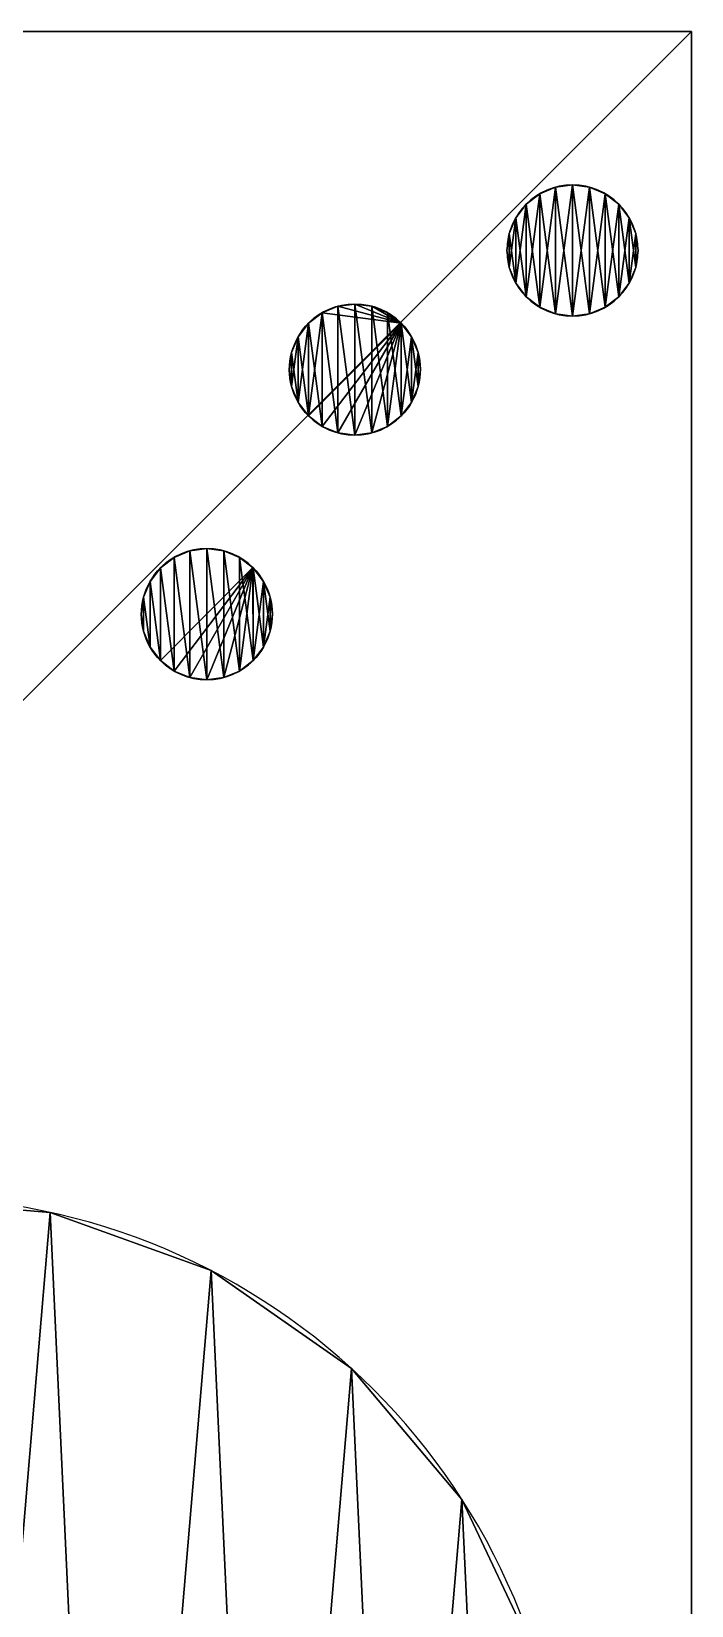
# Model space of a CAD drawing. Extents: x 0.1 to 24.1, y 0 to 24.
# Drawn here: x 19.02 to 24.05, y 12.01 to 24.01 of the extents above; entities that cross this region are included whole.
import ezdxf

# ---------------------------------------------------------------- set-up
doc = ezdxf.new("R2010")
doc.units = 0
doc.header["$MEASUREMENT"] = 0
doc.layers.get('0').update_dxf_attribs({"color": 13, "linetype": 'CONTINUOUS'})

# ---------------------------------------------------------------- blocks, each defined once
blk = doc.blocks.new('TAKEUPREEL')
for p, q in [((5.043, 14.138), (5.043, 14.138, 1.5)), ((6.344, 14.028), (6.344, 14.028, 1.5)), ((3.759, 13.907), (3.759, 13.907, 1.5)), ((7.572, 13.585), (7.572, 13.585, 1.5)), ((2.577, 13.352), (2.577, 13.352, 1.5)), ((8.643, 12.839), (8.643, 12.839, 1.5)), ((1.58, 12.511), (1.58, 12.511, 1.5)), ((9.485, 11.841), (9.485, 11.841, 1.5)), ((0.834, 11.439), (0.834, 11.439, 1.5)), ((10.04, 10.66), (10.04, 10.66, 1.5)), ((0.391, 10.211), (0.391, 10.211, 1.5)), ((10.27, 9.375), (10.27, 9.375, 1.5)), ((0.281, 8.911), (0.281, 8.911, 1.5)), ((10.16, 8.075), (10.16, 8.075, 1.5)), ((0.511, 7.626), (0.511, 7.626, 1.5)), ((9.717, 6.847), (9.717, 6.847, 1.5)), ((1.066, 6.445), (1.066, 6.445, 1.5)), ((8.971, 5.775), (8.971, 5.775, 1.5)), ((1.908, 5.447), (1.908, 5.447, 1.5)), ((7.974, 4.934), (7.974, 4.934, 1.5)), ((2.979, 4.701), (2.979, 4.701, 1.5)), ((6.792, 4.379), (6.792, 4.379, 1.5)), ((4.207, 4.258), (4.207, 4.258, 1.5)), ((5.508, 4.148), (5.508, 4.148, 1.5))]:
    blk.add_line(p, q)
at = {"extrusion": (0, 0, -1)}
for centre in [(-5.275, 9.143), (-5.275, 9.143, -1.5)]:
    blk.add_circle(centre, 5, dxfattribs=at)
mesh = blk.add_polyface()
corners = [(0.511, 7.626, 1.5), (0.391, 10.211, 1.5), (0.281, 8.911, 1.5), (0.834, 11.439, 1.5), (1.066, 6.445, 1.5), (1.58, 12.511, 1.5), (1.908, 5.447, 1.5), (2.577, 13.352, 1.5), (2.979, 4.701, 1.5), (3.759, 13.907, 1.5), (4.207, 4.258, 1.5), (5.043, 14.138, 1.5), (5.508, 4.148, 1.5), (6.344, 14.028, 1.5), (6.792, 4.379, 1.5), (7.572, 13.585, 1.5), (7.974, 4.934, 1.5), (8.643, 12.839, 1.5), (8.971, 5.775, 1.5), (9.485, 11.841, 1.5), (9.717, 6.847, 1.5), (10.04, 10.66, 1.5), (10.16, 8.075, 1.5), (10.27, 9.375, 1.5)]
mesh.append_faces([[corners[k] for k in face] for face in [(0, 1, 2), (21, 22, 23)]], dxfattribs={"vtx0": -1})
mesh.append_faces([[corners[k] for k in face] for face in [(1, 0, 3), (3, 4, 5), (5, 6, 7), (7, 8, 9), (9, 10, 11), (11, 12, 13), (13, 14, 15), (15, 16, 17), (17, 18, 19), (19, 20, 21)]], dxfattribs={"vtx0": -1, "vtx1": -1})
mesh.append_faces([[corners[k] for k in face] for face in [(3, 0, 4), (5, 4, 6), (7, 6, 8), (9, 8, 10), (11, 10, 12), (13, 12, 14), (15, 14, 16), (17, 16, 18), (19, 18, 20), (21, 20, 22)]], dxfattribs={"vtx0": -1, "vtx2": -1})
mesh = blk.add_polyface()
corners = [(0.391, 10.211), (0.511, 7.626), (0.281, 8.911), (0.834, 11.439), (1.066, 6.445), (1.58, 12.511), (1.908, 5.447), (2.577, 13.352), (2.979, 4.701), (3.759, 13.907), (4.207, 4.258), (5.043, 14.138), (5.508, 4.148), (6.344, 14.028), (6.792, 4.379), (7.572, 13.585), (7.974, 4.934), (8.643, 12.839), (8.971, 5.775), (9.485, 11.841), (9.717, 6.847), (10.04, 10.66), (10.16, 8.075), (10.27, 9.375)]
mesh.append_faces([[corners[k] for k in face] for face in [(0, 1, 2), (22, 21, 23)]], dxfattribs={"vtx0": -1})
mesh.append_faces([[corners[k] for k in face] for face in [(1, 3, 4), (4, 5, 6), (6, 7, 8), (8, 9, 10), (10, 11, 12), (12, 13, 14), (14, 15, 16), (16, 17, 18), (18, 19, 20), (20, 21, 22)]], dxfattribs={"vtx0": -1, "vtx1": -1})
mesh.append_faces([[corners[k] for k in face] for face in [(1, 0, 3), (4, 3, 5), (6, 5, 7), (8, 7, 9), (10, 9, 11), (12, 11, 13), (14, 13, 15), (16, 15, 17), (18, 17, 19), (20, 19, 21)]], dxfattribs={"vtx0": -1, "vtx2": -1})
mesh = blk.add_polyface()
corners = [(3.759, 13.907, 1.5), (5.043, 14.138), (3.759, 13.907), (5.043, 14.138, 1.5)]
mesh.append_faces([[corners[k] for k in face] for face in [(0, 1, 2), (1, 0, 3)]], dxfattribs={"vtx0": -1})
mesh = blk.add_polyface()
corners = [(5.043, 14.138, 1.5), (6.344, 14.028), (5.043, 14.138), (6.344, 14.028, 1.5)]
mesh.append_faces([[corners[k] for k in face] for face in [(0, 1, 2), (1, 0, 3)]], dxfattribs={"vtx0": -1})
mesh = blk.add_polyface()
corners = [(6.344, 14.028, 1.5), (7.572, 13.585), (6.344, 14.028), (7.572, 13.585, 1.5)]
mesh.append_faces([[corners[k] for k in face] for face in [(0, 1, 2), (1, 0, 3)]], dxfattribs={"vtx0": -1})
mesh = blk.add_polyface()
corners = [(2.577, 13.352, 1.5), (3.759, 13.907), (2.577, 13.352), (3.759, 13.907, 1.5)]
mesh.append_faces([[corners[k] for k in face] for face in [(0, 1, 2), (1, 0, 3)]], dxfattribs={"vtx0": -1})
mesh = blk.add_polyface()
corners = [(7.572, 13.585, 1.5), (8.643, 12.839), (7.572, 13.585), (8.643, 12.839, 1.5)]
mesh.append_faces([[corners[k] for k in face] for face in [(0, 1, 2), (1, 0, 3)]], dxfattribs={"vtx0": -1})
mesh = blk.add_polyface()
corners = [(1.58, 12.511, 1.5), (2.577, 13.352), (1.58, 12.511), (2.577, 13.352, 1.5)]
mesh.append_faces([[corners[k] for k in face] for face in [(0, 1, 2), (1, 0, 3)]], dxfattribs={"vtx0": -1})
mesh = blk.add_polyface()
corners = [(8.643, 12.839), (9.485, 11.841, 1.5), (9.485, 11.841), (8.643, 12.839, 1.5)]
mesh.append_faces([[corners[k] for k in face] for face in [(0, 1, 2), (1, 0, 3)]], dxfattribs={"vtx0": -1})
mesh = blk.add_polyface()
corners = [(1.58, 12.511, 1.5), (0.834, 11.439), (0.834, 11.439, 1.5), (1.58, 12.511)]
mesh.append_faces([[corners[k] for k in face] for face in [(0, 1, 2), (1, 0, 3)]], dxfattribs={"vtx0": -1})
mesh = blk.add_polyface()
corners = [(9.485, 11.841), (10.04, 10.66, 1.5), (10.04, 10.66), (9.485, 11.841, 1.5)]
mesh.append_faces([[corners[k] for k in face] for face in [(0, 1, 2), (1, 0, 3)]], dxfattribs={"vtx0": -1})
mesh = blk.add_polyface()
corners = [(0.834, 11.439, 1.5), (0.391, 10.211), (0.391, 10.211, 1.5), (0.834, 11.439)]
mesh.append_faces([[corners[k] for k in face] for face in [(0, 1, 2), (1, 0, 3)]], dxfattribs={"vtx0": -1})
mesh = blk.add_polyface()
corners = [(10.04, 10.66), (10.27, 9.375, 1.5), (10.27, 9.375), (10.04, 10.66, 1.5)]
mesh.append_faces([[corners[k] for k in face] for face in [(0, 1, 2), (1, 0, 3)]], dxfattribs={"vtx0": -1})
mesh = blk.add_polyface()
corners = [(0.391, 10.211, 1.5), (0.281, 8.911), (0.281, 8.911, 1.5), (0.391, 10.211)]
mesh.append_faces([[corners[k] for k in face] for face in [(0, 1, 2), (1, 0, 3)]], dxfattribs={"vtx0": -1})
mesh = blk.add_polyface()
corners = [(10.27, 9.375), (10.16, 8.075, 1.5), (10.16, 8.075), (10.27, 9.375, 1.5)]
mesh.append_faces([[corners[k] for k in face] for face in [(0, 1, 2), (1, 0, 3)]], dxfattribs={"vtx0": -1})
mesh = blk.add_polyface()
corners = [(0.281, 8.911, 1.5), (0.511, 7.626), (0.511, 7.626, 1.5), (0.281, 8.911)]
mesh.append_faces([[corners[k] for k in face] for face in [(0, 1, 2), (1, 0, 3)]], dxfattribs={"vtx0": -1})
mesh = blk.add_polyface()
corners = [(10.16, 8.075), (9.717, 6.847, 1.5), (9.717, 6.847), (10.16, 8.075, 1.5)]
mesh.append_faces([[corners[k] for k in face] for face in [(0, 1, 2), (1, 0, 3)]], dxfattribs={"vtx0": -1})
mesh = blk.add_polyface()
corners = [(0.511, 7.626, 1.5), (1.066, 6.445), (1.066, 6.445, 1.5), (0.511, 7.626)]
mesh.append_faces([[corners[k] for k in face] for face in [(0, 1, 2), (1, 0, 3)]], dxfattribs={"vtx0": -1})
mesh = blk.add_polyface()
corners = [(9.717, 6.847), (8.971, 5.775, 1.5), (8.971, 5.775), (9.717, 6.847, 1.5)]
mesh.append_faces([[corners[k] for k in face] for face in [(0, 1, 2), (1, 0, 3)]], dxfattribs={"vtx0": -1})
mesh = blk.add_polyface()
corners = [(1.066, 6.445, 1.5), (1.908, 5.447), (1.908, 5.447, 1.5), (1.066, 6.445)]
mesh.append_faces([[corners[k] for k in face] for face in [(0, 1, 2), (1, 0, 3)]], dxfattribs={"vtx0": -1})
mesh = blk.add_polyface()
corners = [(8.971, 5.775, 1.5), (7.974, 4.934), (8.971, 5.775), (7.974, 4.934, 1.5)]
mesh.append_faces([[corners[k] for k in face] for face in [(0, 1, 2), (1, 0, 3)]], dxfattribs={"vtx0": -1})
mesh = blk.add_polyface()
corners = [(2.979, 4.701, 1.5), (1.908, 5.447), (2.979, 4.701), (1.908, 5.447, 1.5)]
mesh.append_faces([[corners[k] for k in face] for face in [(0, 1, 2), (1, 0, 3)]], dxfattribs={"vtx0": -1})
mesh = blk.add_polyface()
corners = [(7.974, 4.934, 1.5), (6.792, 4.379), (7.974, 4.934), (6.792, 4.379, 1.5)]
mesh.append_faces([[corners[k] for k in face] for face in [(0, 1, 2), (1, 0, 3)]], dxfattribs={"vtx0": -1})
mesh = blk.add_polyface()
corners = [(4.207, 4.258, 1.5), (2.979, 4.701), (4.207, 4.258), (2.979, 4.701, 1.5)]
mesh.append_faces([[corners[k] for k in face] for face in [(0, 1, 2), (1, 0, 3)]], dxfattribs={"vtx0": -1})
mesh = blk.add_polyface()
corners = [(6.792, 4.379, 1.5), (5.508, 4.148), (6.792, 4.379), (5.508, 4.148, 1.5)]
mesh.append_faces([[corners[k] for k in face] for face in [(0, 1, 2), (1, 0, 3)]], dxfattribs={"vtx0": -1})
mesh = blk.add_polyface()
corners = [(5.508, 4.148, 1.5), (4.207, 4.258), (5.508, 4.148), (4.207, 4.258, 1.5)]
mesh.append_faces([[corners[k] for k in face] for face in [(0, 1, 2), (1, 0, 3)]], dxfattribs={"vtx0": -1})
blk = doc.blocks.new('CLEANERBASE')
for p, q in [((24, 24, 6), (0, 24, 6)), ((24, 24), (0, 24)), ((24, 0), (24, 24)), ((24, 24), (24, 24, 6)), ((24, 0, 6), (24, 24, 6))]:
    blk.add_line(p, q)
mesh = blk.add_polyface()
corners = [(24, 24), (0, 0), (0, 24), (24, 0)]
mesh.append_faces([[corners[k] for k in face] for face in [(0, 1, 2), (1, 0, 3)]], dxfattribs={"vtx0": -1})
mesh = blk.add_polyface()
corners = [(24, 0, 6), (0, 24, 6), (0, 0, 6), (24, 24, 6)]
mesh.append_faces([[corners[k] for k in face] for face in [(0, 1, 2), (1, 0, 3)]], dxfattribs={"vtx0": -1})
mesh = blk.add_polyface()
corners = [(0, 24, 6), (24, 24), (0, 24), (24, 24, 6)]
mesh.append_faces([[corners[k] for k in face] for face in [(0, 1, 2), (1, 0, 3)]], dxfattribs={"vtx0": -1})
mesh = blk.add_polyface()
corners = [(24, 24), (24, 0, 6), (24, 0), (24, 24, 6)]
mesh.append_faces([[corners[k] for k in face] for face in [(0, 1, 2), (1, 0, 3)]], dxfattribs={"vtx0": -1})

msp = doc.modelspace()

# ---------------------------------------------------------------- linework, layer by layer
for p, q in [((23.014, 22.824, 6), (23.014, 22.824, 9)), ((23.143, 22.841, 6), (23.143, 22.841, 9)), ((23.273, 22.824, 6), (23.273, 22.824, 9)), ((22.79, 22.695, 6), (22.79, 22.695, 9)), ((22.893, 22.774, 6), (22.893, 22.774, 9)), ((23.393, 22.774, 6), (23.393, 22.774, 9)), ((23.497, 22.695, 6), (23.497, 22.695, 9)), ((22.71, 22.591, 6), (22.71, 22.591, 9)), ((23.576, 22.591, 6), (23.576, 22.591, 9)), ((22.661, 22.471, 6), (22.661, 22.471, 9)), ((23.626, 22.471, 6), (23.626, 22.471, 9)), ((22.643, 22.341, 6), (22.643, 22.341, 9)), ((23.643, 22.341, 6), (23.643, 22.341, 9)), ((22.661, 22.212, 6), (22.661, 22.212, 9)), ((23.626, 22.212, 6), (23.626, 22.212, 9)), ((22.71, 22.091, 6), (22.71, 22.091, 9)), ((23.576, 22.091, 6), (23.576, 22.091, 9)), ((22.79, 21.988, 6), (22.79, 21.988, 9)), ((23.497, 21.988, 6), (23.497, 21.988, 9)), ((21.233, 21.866, 6), (21.233, 21.866, 9)), ((21.353, 21.916, 6), (21.353, 21.916, 9)), ((21.483, 21.933, 6), (21.483, 21.933, 9)), ((21.612, 21.916, 6), (21.612, 21.916, 9)), ((21.733, 21.866, 6), (21.733, 21.866, 9)), ((22.893, 21.908, 6), (22.893, 21.908, 9)), ((23.014, 21.858, 6), (23.014, 21.858, 9)), ((23.143, 21.841, 6), (23.143, 21.841, 9)), ((23.273, 21.858, 6), (23.273, 21.858, 9)), ((23.393, 21.908, 6), (23.393, 21.908, 9)), ((21.129, 21.08, 6), (21.835, 21.788, 6)), ((21.129, 21.787, 6), (21.129, 21.787, 9)), ((21.836, 21.787, 6), (21.836, 21.787, 9)), ((21.05, 21.683, 6), (21.05, 21.683, 9)), ((21.916, 21.683, 6), (21.916, 21.683, 9)), ((21, 21.563, 6), (21, 21.563, 9)), ((21.966, 21.563, 6), (21.966, 21.563, 9)), ((20.983, 21.433, 6), (20.983, 21.433, 9)), ((21.983, 21.433, 6), (21.983, 21.433, 9)), ((21, 21.304, 6), (21, 21.304, 9)), ((21.966, 21.304, 6), (21.966, 21.304, 9)), ((21.05, 21.183, 6), (21.05, 21.183, 9)), ((21.916, 21.183, 6), (21.916, 21.183, 9)), ((21.129, 21.08, 6), (21.129, 21.08, 9)), ((21.233, 21, 6), (21.233, 21, 9)), ((21.733, 21, 6), (21.733, 21, 9)), ((21.836, 21.08, 6), (21.836, 21.08, 9)), ((21.353, 20.95, 6), (21.353, 20.95, 9)), ((21.483, 20.933, 6), (21.483, 20.933, 9)), ((21.612, 20.95, 6), (21.612, 20.95, 9)), ((20.225, 20.051, 6), (20.225, 20.051, 9)), ((20.354, 20.068, 6), (20.354, 20.068, 9)), ((20.483, 20.051, 6), (20.483, 20.051, 9)), ((20, 19.215, 6), (20.706, 19.923, 6)), ((20, 19.922, 6), (20, 19.922, 9)), ((20.104, 20.001, 6), (20.104, 20.001, 9)), ((20.604, 20.001, 6), (20.604, 20.001, 9)), ((20.708, 19.922, 6), (20.708, 19.922, 9)), ((19.921, 19.818, 6), (19.921, 19.818, 9)), ((20.787, 19.818, 6), (20.787, 19.818, 9)), ((19.871, 19.698, 6), (19.871, 19.698, 9)), ((20.837, 19.698, 6), (20.837, 19.698, 9)), ((19.854, 19.568, 6), (19.854, 19.568, 9)), ((20.854, 19.568, 6), (20.854, 19.568, 9)), ((19.871, 19.439, 6), (19.871, 19.439, 9)), ((20.837, 19.439, 6), (20.837, 19.439, 9)), ((19.921, 19.318, 6), (19.921, 19.318, 9)), ((20, 19.215, 6), (20, 19.215, 9)), ((20.708, 19.215, 6), (20.708, 19.215, 9)), ((20.787, 19.318, 6), (20.787, 19.318, 9)), ((20.104, 19.135, 6), (20.104, 19.135, 9)), ((20.225, 19.085, 6), (20.225, 19.085, 9)), ((20.483, 19.085, 6), (20.483, 19.085, 9)), ((20.604, 19.135, 6), (20.604, 19.135, 9)), ((20.354, 19.068, 6), (20.354, 19.068, 9))]:
    msp.add_line(p, q)
at = {"extrusion": (0, 0, -1)}
for centre in [(-23.143, 22.341, -6), (-23.143, 22.341, -9), (-21.483, 21.433, -9), (-20.354, 19.568, -9)]:
    msp.add_circle(centre, 0.5, dxfattribs=at)
for centre, start, end in [((-21.483, 21.433, -6), 75, 134.7863), ((-21.483, 21.433, -6), 315, 75), ((-21.483, 21.433, -6), 134.7863, 315), ((-20.354, 19.568, -6), 315, 75), ((-20.354, 19.568, -6), 75, 134.7863), ((-20.354, 19.568, -6), 134.7863, 315)]:
    msp.add_arc(centre, 0.5, start, end, dxfattribs=at)

# ---------------------------------------------------------------- block references
for name, p in [('CLEANERBASE', (0.051, 0.011)), ('TAKEUPREEL', (12.815, 0.979, 6))]:
    msp.add_blockref(name, p)

# ---------------------------------------------------------------- meshes
mesh = msp.add_polyface()
corners = [(22.661, 22.471, 6), (22.661, 22.212, 6), (22.643, 22.341, 6), (22.71, 22.591, 6), (22.71, 22.091, 6), (22.79, 22.695, 6), (22.79, 21.988, 6), (22.893, 22.774, 6), (22.893, 21.908, 6), (23.014, 22.824, 6), (23.014, 21.858, 6), (23.143, 22.841, 6), (23.143, 21.841, 6), (23.273, 22.824, 6), (23.273, 21.858, 6), (23.393, 22.774, 6), (23.393, 21.908, 6), (23.497, 22.695, 6), (23.497, 21.988, 6), (23.576, 22.591, 6), (23.576, 22.091, 6), (23.626, 22.471, 6), (23.626, 22.212, 6), (23.643, 22.341, 6)]
mesh.append_faces([[corners[k] for k in face] for face in [(0, 1, 2), (22, 21, 23)]], dxfattribs={"vtx0": -1})
mesh.append_faces([[corners[k] for k in face] for face in [(1, 3, 4), (4, 5, 6), (6, 7, 8), (8, 9, 10), (10, 11, 12), (12, 13, 14), (14, 15, 16), (16, 17, 18), (18, 19, 20), (20, 21, 22)]], dxfattribs={"vtx0": -1, "vtx1": -1})
mesh.append_faces([[corners[k] for k in face] for face in [(1, 0, 3), (4, 3, 5), (6, 5, 7), (8, 7, 9), (10, 9, 11), (12, 11, 13), (14, 13, 15), (16, 15, 17), (18, 17, 19), (20, 19, 21)]], dxfattribs={"vtx0": -1, "vtx2": -1})
mesh = msp.add_polyface()
corners = [(22.661, 22.212, 9), (22.661, 22.471, 9), (22.643, 22.341, 9), (22.71, 22.091, 9), (22.71, 22.591, 9), (22.79, 21.988, 9), (22.79, 22.695, 9), (22.893, 21.908, 9), (22.893, 22.774, 9), (23.014, 21.858, 9), (23.014, 22.824, 9), (23.143, 21.841, 9), (23.143, 22.841, 9), (23.273, 21.858, 9), (23.273, 22.824, 9), (23.393, 21.908, 9), (23.393, 22.774, 9), (23.497, 21.988, 9), (23.497, 22.695, 9), (23.576, 22.091, 9), (23.576, 22.591, 9), (23.626, 22.212, 9), (23.626, 22.471, 9), (23.643, 22.341, 9)]
mesh.append_faces([[corners[k] for k in face] for face in [(0, 1, 2), (22, 21, 23)]], dxfattribs={"vtx0": -1})
mesh.append_faces([[corners[k] for k in face] for face in [(1, 3, 4), (4, 5, 6), (6, 7, 8), (8, 9, 10), (10, 11, 12), (12, 13, 14), (14, 15, 16), (16, 17, 18), (18, 19, 20), (20, 21, 22)]], dxfattribs={"vtx0": -1, "vtx1": -1})
mesh.append_faces([[corners[k] for k in face] for face in [(1, 0, 3), (4, 3, 5), (6, 5, 7), (8, 7, 9), (10, 9, 11), (12, 11, 13), (14, 13, 15), (16, 15, 17), (18, 17, 19), (20, 19, 21)]], dxfattribs={"vtx0": -1, "vtx2": -1})
mesh = msp.add_polyface()
corners = [(22.893, 22.774, 9), (23.014, 22.824, 6), (22.893, 22.774, 6), (23.014, 22.824, 9)]
mesh.append_faces([[corners[k] for k in face] for face in [(0, 1, 2), (1, 0, 3)]], dxfattribs={"vtx0": -1})
mesh = msp.add_polyface()
corners = [(23.014, 22.824, 9), (23.143, 22.841, 6), (23.014, 22.824, 6), (23.143, 22.841, 9)]
mesh.append_faces([[corners[k] for k in face] for face in [(0, 1, 2), (1, 0, 3)]], dxfattribs={"vtx0": -1})
mesh = msp.add_polyface()
corners = [(23.143, 22.841, 9), (23.273, 22.824, 6), (23.143, 22.841, 6), (23.273, 22.824, 9)]
mesh.append_faces([[corners[k] for k in face] for face in [(0, 1, 2), (1, 0, 3)]], dxfattribs={"vtx0": -1})
mesh = msp.add_polyface()
corners = [(23.273, 22.824, 9), (23.393, 22.774, 6), (23.273, 22.824, 6), (23.393, 22.774, 9)]
mesh.append_faces([[corners[k] for k in face] for face in [(0, 1, 2), (1, 0, 3)]], dxfattribs={"vtx0": -1})
mesh = msp.add_polyface()
corners = [(22.79, 22.695, 9), (22.71, 22.591, 6), (22.71, 22.591, 9), (22.79, 22.695, 6)]
mesh.append_faces([[corners[k] for k in face] for face in [(0, 1, 2), (1, 0, 3)]], dxfattribs={"vtx0": -1})
mesh = msp.add_polyface()
corners = [(22.79, 22.695, 9), (22.893, 22.774, 6), (22.79, 22.695, 6), (22.893, 22.774, 9)]
mesh.append_faces([[corners[k] for k in face] for face in [(0, 1, 2), (1, 0, 3)]], dxfattribs={"vtx0": -1})
mesh = msp.add_polyface()
corners = [(23.393, 22.774, 9), (23.497, 22.695, 6), (23.393, 22.774, 6), (23.497, 22.695, 9)]
mesh.append_faces([[corners[k] for k in face] for face in [(0, 1, 2), (1, 0, 3)]], dxfattribs={"vtx0": -1})
mesh = msp.add_polyface()
corners = [(23.497, 22.695, 6), (23.576, 22.591, 9), (23.576, 22.591, 6), (23.497, 22.695, 9)]
mesh.append_faces([[corners[k] for k in face] for face in [(0, 1, 2), (1, 0, 3)]], dxfattribs={"vtx0": -1})
mesh = msp.add_polyface()
corners = [(22.71, 22.591, 9), (22.661, 22.471, 6), (22.661, 22.471, 9), (22.71, 22.591, 6)]
mesh.append_faces([[corners[k] for k in face] for face in [(0, 1, 2), (1, 0, 3)]], dxfattribs={"vtx0": -1})
mesh = msp.add_polyface()
corners = [(23.576, 22.591, 6), (23.626, 22.471, 9), (23.626, 22.471, 6), (23.576, 22.591, 9)]
mesh.append_faces([[corners[k] for k in face] for face in [(0, 1, 2), (1, 0, 3)]], dxfattribs={"vtx0": -1})
mesh = msp.add_polyface()
corners = [(22.661, 22.471, 9), (22.643, 22.341, 6), (22.643, 22.341, 9), (22.661, 22.471, 6)]
mesh.append_faces([[corners[k] for k in face] for face in [(0, 1, 2), (1, 0, 3)]], dxfattribs={"vtx0": -1})
mesh = msp.add_polyface()
corners = [(23.626, 22.471, 6), (23.643, 22.341, 9), (23.643, 22.341, 6), (23.626, 22.471, 9)]
mesh.append_faces([[corners[k] for k in face] for face in [(0, 1, 2), (1, 0, 3)]], dxfattribs={"vtx0": -1})
mesh = msp.add_polyface()
corners = [(22.643, 22.341, 9), (22.661, 22.212, 6), (22.661, 22.212, 9), (22.643, 22.341, 6)]
mesh.append_faces([[corners[k] for k in face] for face in [(0, 1, 2), (1, 0, 3)]], dxfattribs={"vtx0": -1})
mesh = msp.add_polyface()
corners = [(23.643, 22.341, 6), (23.626, 22.212, 9), (23.626, 22.212, 6), (23.643, 22.341, 9)]
mesh.append_faces([[corners[k] for k in face] for face in [(0, 1, 2), (1, 0, 3)]], dxfattribs={"vtx0": -1})
mesh = msp.add_polyface()
corners = [(22.661, 22.212, 9), (22.71, 22.091, 6), (22.71, 22.091, 9), (22.661, 22.212, 6)]
mesh.append_faces([[corners[k] for k in face] for face in [(0, 1, 2), (1, 0, 3)]], dxfattribs={"vtx0": -1})
mesh = msp.add_polyface()
corners = [(23.626, 22.212, 6), (23.576, 22.091, 9), (23.576, 22.091, 6), (23.626, 22.212, 9)]
mesh.append_faces([[corners[k] for k in face] for face in [(0, 1, 2), (1, 0, 3)]], dxfattribs={"vtx0": -1})
mesh = msp.add_polyface()
corners = [(22.71, 22.091, 9), (22.79, 21.988, 6), (22.79, 21.988, 9), (22.71, 22.091, 6)]
mesh.append_faces([[corners[k] for k in face] for face in [(0, 1, 2), (1, 0, 3)]], dxfattribs={"vtx0": -1})
mesh = msp.add_polyface()
corners = [(23.576, 22.091, 6), (23.497, 21.988, 9), (23.497, 21.988, 6), (23.576, 22.091, 9)]
mesh.append_faces([[corners[k] for k in face] for face in [(0, 1, 2), (1, 0, 3)]], dxfattribs={"vtx0": -1})
mesh = msp.add_polyface()
corners = [(22.893, 21.908, 9), (22.79, 21.988, 6), (22.893, 21.908, 6), (22.79, 21.988, 9)]
mesh.append_faces([[corners[k] for k in face] for face in [(0, 1, 2), (1, 0, 3)]], dxfattribs={"vtx0": -1})
mesh = msp.add_polyface()
corners = [(23.497, 21.988, 9), (23.393, 21.908, 6), (23.497, 21.988, 6), (23.393, 21.908, 9)]
mesh.append_faces([[corners[k] for k in face] for face in [(0, 1, 2), (1, 0, 3)]], dxfattribs={"vtx0": -1})
mesh = msp.add_polyface()
corners = [(21, 21.304, 9), (21, 21.563, 9), (20.983, 21.433, 9), (21.05, 21.183, 9), (21.05, 21.683, 9), (21.129, 21.08, 9), (21.129, 21.787, 9), (21.233, 21, 9), (21.233, 21.866, 9), (21.353, 20.95, 9), (21.353, 21.916, 9), (21.483, 20.933, 9), (21.483, 21.933, 9), (21.612, 20.95, 9), (21.612, 21.916, 9), (21.733, 21, 9), (21.733, 21.866, 9), (21.836, 21.08, 9), (21.836, 21.787, 9), (21.916, 21.183, 9), (21.916, 21.683, 9), (21.966, 21.304, 9), (21.966, 21.563, 9), (21.983, 21.433, 9)]
mesh.append_faces([[corners[k] for k in face] for face in [(0, 1, 2), (22, 21, 23)]], dxfattribs={"vtx0": -1})
mesh.append_faces([[corners[k] for k in face] for face in [(1, 3, 4), (4, 5, 6), (6, 7, 8), (8, 9, 10), (10, 11, 12), (12, 13, 14), (14, 15, 16), (16, 17, 18), (18, 19, 20), (20, 21, 22)]], dxfattribs={"vtx0": -1, "vtx1": -1})
mesh.append_faces([[corners[k] for k in face] for face in [(1, 0, 3), (4, 3, 5), (6, 5, 7), (8, 7, 9), (10, 9, 11), (12, 11, 13), (14, 13, 15), (16, 15, 17), (18, 17, 19), (20, 19, 21)]], dxfattribs={"vtx0": -1, "vtx2": -1})
mesh = msp.add_polyface()
corners = [(21, 21.563, 6), (21, 21.304, 6), (20.983, 21.433, 6), (21.05, 21.683, 6), (21.05, 21.183, 6), (21.129, 21.787, 6), (21.129, 21.08, 6), (21.233, 21.866, 6), (21.835, 21.788, 6), (21.353, 21.916, 6), (21.483, 21.933, 6), (21.612, 21.916, 6), (21.733, 21.866, 6)]
mesh.append_faces([[corners[k] for k in face] for face in [(0, 1, 2), (8, 11, 12)]], dxfattribs={"vtx0": -1})
mesh.append_faces([[corners[k] for k in face] for face in [(1, 3, 4), (4, 5, 6), (6, 7, 8)]], dxfattribs={"vtx0": -1, "vtx1": -1})
mesh.append_faces([[corners[k] for k in face] for face in [(1, 0, 3), (4, 3, 5), (6, 5, 7), (8, 7, 9), (8, 9, 10), (8, 10, 11)]], dxfattribs={"vtx0": -1, "vtx2": -1})
mesh = msp.add_polyface()
corners = [(21.129, 21.787, 9), (21.233, 21.866, 6), (21.129, 21.787, 6), (21.233, 21.866, 9)]
mesh.append_faces([[corners[k] for k in face] for face in [(0, 1, 2), (1, 0, 3)]], dxfattribs={"vtx0": -1})
mesh = msp.add_polyface()
corners = [(21.233, 21.866, 9), (21.353, 21.916, 6), (21.233, 21.866, 6), (21.353, 21.916, 9)]
mesh.append_faces([[corners[k] for k in face] for face in [(0, 1, 2), (1, 0, 3)]], dxfattribs={"vtx0": -1})
mesh = msp.add_polyface()
corners = [(21.353, 21.916, 9), (21.483, 21.933, 6), (21.353, 21.916, 6), (21.483, 21.933, 9)]
mesh.append_faces([[corners[k] for k in face] for face in [(0, 1, 2), (1, 0, 3)]], dxfattribs={"vtx0": -1})
mesh = msp.add_polyface()
corners = [(21.483, 21.933, 9), (21.612, 21.916, 6), (21.483, 21.933, 6), (21.612, 21.916, 9)]
mesh.append_faces([[corners[k] for k in face] for face in [(0, 1, 2), (1, 0, 3)]], dxfattribs={"vtx0": -1})
mesh = msp.add_polyface()
corners = [(21.612, 21.916, 9), (21.733, 21.866, 6), (21.612, 21.916, 6), (21.733, 21.866, 9)]
mesh.append_faces([[corners[k] for k in face] for face in [(0, 1, 2), (1, 0, 3)]], dxfattribs={"vtx0": -1})
mesh = msp.add_polyface()
corners = [(21.733, 21.866, 9), (21.835, 21.788, 6), (21.733, 21.866, 6), (21.836, 21.787, 6), (21.836, 21.787, 9)]
mesh.append_faces([[corners[k] for k in face] for face in [(0, 1, 2), (3, 0, 4)]], dxfattribs={"vtx0": -1})
mesh.append_faces([[corners[k] for k in face] for face in [(1, 0, 3)]], dxfattribs={"vtx0": -1, "vtx1": -1})
mesh = msp.add_polyface()
corners = [(23.014, 21.858, 9), (22.893, 21.908, 6), (23.014, 21.858, 6), (22.893, 21.908, 9)]
mesh.append_faces([[corners[k] for k in face] for face in [(0, 1, 2), (1, 0, 3)]], dxfattribs={"vtx0": -1})
mesh = msp.add_polyface()
corners = [(23.143, 21.841, 9), (23.014, 21.858, 6), (23.143, 21.841, 6), (23.014, 21.858, 9)]
mesh.append_faces([[corners[k] for k in face] for face in [(0, 1, 2), (1, 0, 3)]], dxfattribs={"vtx0": -1})
mesh = msp.add_polyface()
corners = [(23.273, 21.858, 9), (23.143, 21.841, 6), (23.273, 21.858, 6), (23.143, 21.841, 9)]
mesh.append_faces([[corners[k] for k in face] for face in [(0, 1, 2), (1, 0, 3)]], dxfattribs={"vtx0": -1})
mesh = msp.add_polyface()
corners = [(23.393, 21.908, 9), (23.273, 21.858, 6), (23.393, 21.908, 6), (23.273, 21.858, 9)]
mesh.append_faces([[corners[k] for k in face] for face in [(0, 1, 2), (1, 0, 3)]], dxfattribs={"vtx0": -1})
mesh = msp.add_polyface()
corners = [(21.129, 21.787, 9), (21.05, 21.683, 6), (21.05, 21.683, 9), (21.129, 21.787, 6)]
mesh.append_faces([[corners[k] for k in face] for face in [(0, 1, 2), (1, 0, 3)]], dxfattribs={"vtx0": -1})
mesh = msp.add_polyface()
corners = [(21.835, 21.788, 6), (21.233, 21, 6), (21.129, 21.08, 6), (21.353, 20.95, 6), (21.483, 20.933, 6), (21.612, 20.95, 6), (21.733, 21, 6), (21.836, 21.08, 6), (21.836, 21.787, 6), (21.916, 21.683, 6), (21.916, 21.183, 6), (21.966, 21.563, 6), (21.966, 21.304, 6), (21.983, 21.433, 6)]
mesh.append_faces([[corners[k] for k in face] for face in [(0, 1, 2), (12, 11, 13)]], dxfattribs={"vtx0": -1})
mesh.append_faces([[corners[k] for k in face] for face in [(1, 0, 3), (3, 0, 4), (4, 0, 5), (5, 0, 6), (6, 0, 7), (7, 9, 10), (10, 11, 12)]], dxfattribs={"vtx0": -1, "vtx1": -1})
mesh.append_faces([[corners[k] for k in face] for face in [(7, 0, 8), (7, 8, 9), (10, 9, 11)]], dxfattribs={"vtx0": -1, "vtx2": -1})
mesh = msp.add_polyface()
corners = [(21.836, 21.787, 6), (21.916, 21.683, 9), (21.916, 21.683, 6), (21.836, 21.787, 9)]
mesh.append_faces([[corners[k] for k in face] for face in [(0, 1, 2), (1, 0, 3)]], dxfattribs={"vtx0": -1})
mesh = msp.add_polyface()
corners = [(21.05, 21.683, 9), (21, 21.563, 6), (21, 21.563, 9), (21.05, 21.683, 6)]
mesh.append_faces([[corners[k] for k in face] for face in [(0, 1, 2), (1, 0, 3)]], dxfattribs={"vtx0": -1})
mesh = msp.add_polyface()
corners = [(21.916, 21.683, 6), (21.966, 21.563, 9), (21.966, 21.563, 6), (21.916, 21.683, 9)]
mesh.append_faces([[corners[k] for k in face] for face in [(0, 1, 2), (1, 0, 3)]], dxfattribs={"vtx0": -1})
mesh = msp.add_polyface()
corners = [(21, 21.563, 9), (20.983, 21.433, 6), (20.983, 21.433, 9), (21, 21.563, 6)]
mesh.append_faces([[corners[k] for k in face] for face in [(0, 1, 2), (1, 0, 3)]], dxfattribs={"vtx0": -1})
mesh = msp.add_polyface()
corners = [(21.966, 21.563, 6), (21.983, 21.433, 9), (21.983, 21.433, 6), (21.966, 21.563, 9)]
mesh.append_faces([[corners[k] for k in face] for face in [(0, 1, 2), (1, 0, 3)]], dxfattribs={"vtx0": -1})
mesh = msp.add_polyface()
corners = [(20.983, 21.433, 9), (21, 21.304, 6), (21, 21.304, 9), (20.983, 21.433, 6)]
mesh.append_faces([[corners[k] for k in face] for face in [(0, 1, 2), (1, 0, 3)]], dxfattribs={"vtx0": -1})
mesh = msp.add_polyface()
corners = [(21.983, 21.433, 6), (21.966, 21.304, 9), (21.966, 21.304, 6), (21.983, 21.433, 9)]
mesh.append_faces([[corners[k] for k in face] for face in [(0, 1, 2), (1, 0, 3)]], dxfattribs={"vtx0": -1})
mesh = msp.add_polyface()
corners = [(21, 21.304, 9), (21.05, 21.183, 6), (21.05, 21.183, 9), (21, 21.304, 6)]
mesh.append_faces([[corners[k] for k in face] for face in [(0, 1, 2), (1, 0, 3)]], dxfattribs={"vtx0": -1})
mesh = msp.add_polyface()
corners = [(21.966, 21.304, 6), (21.916, 21.183, 9), (21.916, 21.183, 6), (21.966, 21.304, 9)]
mesh.append_faces([[corners[k] for k in face] for face in [(0, 1, 2), (1, 0, 3)]], dxfattribs={"vtx0": -1})
mesh = msp.add_polyface()
corners = [(21.05, 21.183, 9), (21.129, 21.08, 6), (21.129, 21.08, 9), (21.05, 21.183, 6)]
mesh.append_faces([[corners[k] for k in face] for face in [(0, 1, 2), (1, 0, 3)]], dxfattribs={"vtx0": -1})
mesh = msp.add_polyface()
corners = [(21.916, 21.183, 6), (21.836, 21.08, 9), (21.836, 21.08, 6), (21.916, 21.183, 9)]
mesh.append_faces([[corners[k] for k in face] for face in [(0, 1, 2), (1, 0, 3)]], dxfattribs={"vtx0": -1})
mesh = msp.add_polyface()
corners = [(21.233, 21, 9), (21.129, 21.08, 6), (21.233, 21, 6), (21.129, 21.08, 9)]
mesh.append_faces([[corners[k] for k in face] for face in [(0, 1, 2), (1, 0, 3)]], dxfattribs={"vtx0": -1})
mesh = msp.add_polyface()
corners = [(21.353, 20.95, 9), (21.233, 21, 6), (21.353, 20.95, 6), (21.233, 21, 9)]
mesh.append_faces([[corners[k] for k in face] for face in [(0, 1, 2), (1, 0, 3)]], dxfattribs={"vtx0": -1})
mesh = msp.add_polyface()
corners = [(21.733, 21, 9), (21.612, 20.95, 6), (21.733, 21, 6), (21.612, 20.95, 9)]
mesh.append_faces([[corners[k] for k in face] for face in [(0, 1, 2), (1, 0, 3)]], dxfattribs={"vtx0": -1})
mesh = msp.add_polyface()
corners = [(21.836, 21.08, 9), (21.733, 21, 6), (21.836, 21.08, 6), (21.733, 21, 9)]
mesh.append_faces([[corners[k] for k in face] for face in [(0, 1, 2), (1, 0, 3)]], dxfattribs={"vtx0": -1})
mesh = msp.add_polyface()
corners = [(21.483, 20.933, 9), (21.353, 20.95, 6), (21.483, 20.933, 6), (21.353, 20.95, 9)]
mesh.append_faces([[corners[k] for k in face] for face in [(0, 1, 2), (1, 0, 3)]], dxfattribs={"vtx0": -1})
mesh = msp.add_polyface()
corners = [(21.612, 20.95, 9), (21.483, 20.933, 6), (21.612, 20.95, 6), (21.483, 20.933, 9)]
mesh.append_faces([[corners[k] for k in face] for face in [(0, 1, 2), (1, 0, 3)]], dxfattribs={"vtx0": -1})
mesh = msp.add_polyface()
corners = [(19.871, 19.439, 9), (19.871, 19.698, 9), (19.854, 19.568, 9), (19.921, 19.318, 9), (19.921, 19.818, 9), (20, 19.215, 9), (20, 19.922, 9), (20.104, 19.135, 9), (20.104, 20.001, 9), (20.225, 19.085, 9), (20.225, 20.051, 9), (20.354, 19.068, 9), (20.354, 20.068, 9), (20.483, 19.085, 9), (20.483, 20.051, 9), (20.604, 19.135, 9), (20.604, 20.001, 9), (20.708, 19.215, 9), (20.708, 19.922, 9), (20.787, 19.318, 9), (20.787, 19.818, 9), (20.837, 19.439, 9), (20.837, 19.698, 9), (20.854, 19.568, 9)]
mesh.append_faces([[corners[k] for k in face] for face in [(0, 1, 2), (22, 21, 23)]], dxfattribs={"vtx0": -1})
mesh.append_faces([[corners[k] for k in face] for face in [(1, 3, 4), (4, 5, 6), (6, 7, 8), (8, 9, 10), (10, 11, 12), (12, 13, 14), (14, 15, 16), (16, 17, 18), (18, 19, 20), (20, 21, 22)]], dxfattribs={"vtx0": -1, "vtx1": -1})
mesh.append_faces([[corners[k] for k in face] for face in [(1, 0, 3), (4, 3, 5), (6, 5, 7), (8, 7, 9), (10, 9, 11), (12, 11, 13), (14, 13, 15), (16, 15, 17), (18, 17, 19), (20, 19, 21)]], dxfattribs={"vtx0": -1, "vtx2": -1})
mesh = msp.add_polyface()
corners = [(20.104, 20.001, 9), (20.225, 20.051, 6), (20.104, 20.001, 6), (20.225, 20.051, 9)]
mesh.append_faces([[corners[k] for k in face] for face in [(0, 1, 2), (1, 0, 3)]], dxfattribs={"vtx0": -1})
mesh = msp.add_polyface()
corners = [(20.225, 20.051, 9), (20.354, 20.068, 6), (20.225, 20.051, 6), (20.354, 20.068, 9)]
mesh.append_faces([[corners[k] for k in face] for face in [(0, 1, 2), (1, 0, 3)]], dxfattribs={"vtx0": -1})
mesh = msp.add_polyface()
corners = [(20.354, 20.068, 9), (20.483, 20.051, 6), (20.354, 20.068, 6), (20.483, 20.051, 9)]
mesh.append_faces([[corners[k] for k in face] for face in [(0, 1, 2), (1, 0, 3)]], dxfattribs={"vtx0": -1})
mesh = msp.add_polyface()
corners = [(20.483, 20.051, 9), (20.604, 20.001, 6), (20.483, 20.051, 6), (20.604, 20.001, 9)]
mesh.append_faces([[corners[k] for k in face] for face in [(0, 1, 2), (1, 0, 3)]], dxfattribs={"vtx0": -1})
mesh = msp.add_polyface()
corners = [(20, 19.922, 9), (19.921, 19.818, 6), (19.921, 19.818, 9), (20, 19.922, 6)]
mesh.append_faces([[corners[k] for k in face] for face in [(0, 1, 2), (1, 0, 3)]], dxfattribs={"vtx0": -1})
mesh = msp.add_polyface()
corners = [(20, 19.922, 9), (20.104, 20.001, 6), (20, 19.922, 6), (20.104, 20.001, 9)]
mesh.append_faces([[corners[k] for k in face] for face in [(0, 1, 2), (1, 0, 3)]], dxfattribs={"vtx0": -1})
mesh = msp.add_polyface()
corners = [(20.706, 19.923, 6), (20.104, 19.135, 6), (20, 19.215, 6), (20.225, 19.085, 6), (20.354, 19.068, 6), (20.483, 19.085, 6), (20.604, 19.135, 6), (20.708, 19.215, 6), (20.708, 19.922, 6), (20.787, 19.818, 6), (20.787, 19.318, 6), (20.837, 19.698, 6), (20.837, 19.439, 6), (20.854, 19.568, 6)]
mesh.append_faces([[corners[k] for k in face] for face in [(0, 1, 2), (12, 11, 13)]], dxfattribs={"vtx0": -1})
mesh.append_faces([[corners[k] for k in face] for face in [(1, 0, 3), (3, 0, 4), (4, 0, 5), (5, 0, 6), (6, 0, 7), (7, 9, 10), (10, 11, 12)]], dxfattribs={"vtx0": -1, "vtx1": -1})
mesh.append_faces([[corners[k] for k in face] for face in [(7, 0, 8), (7, 8, 9), (10, 9, 11)]], dxfattribs={"vtx0": -1, "vtx2": -1})
mesh = msp.add_polyface()
corners = [(20.604, 20.001, 9), (20.706, 19.923, 6), (20.604, 20.001, 6), (20.708, 19.922, 6), (20.708, 19.922, 9)]
mesh.append_faces([[corners[k] for k in face] for face in [(0, 1, 2), (3, 0, 4)]], dxfattribs={"vtx0": -1})
mesh.append_faces([[corners[k] for k in face] for face in [(1, 0, 3)]], dxfattribs={"vtx0": -1, "vtx1": -1})
mesh = msp.add_polyface()
corners = [(20.708, 19.922, 6), (20.787, 19.818, 9), (20.787, 19.818, 6), (20.708, 19.922, 9)]
mesh.append_faces([[corners[k] for k in face] for face in [(0, 1, 2), (1, 0, 3)]], dxfattribs={"vtx0": -1})
mesh = msp.add_polyface()
corners = [(19.921, 19.818, 9), (19.871, 19.698, 6), (19.871, 19.698, 9), (19.921, 19.818, 6)]
mesh.append_faces([[corners[k] for k in face] for face in [(0, 1, 2), (1, 0, 3)]], dxfattribs={"vtx0": -1})
mesh = msp.add_polyface()
corners = [(20.787, 19.818, 6), (20.837, 19.698, 9), (20.837, 19.698, 6), (20.787, 19.818, 9)]
mesh.append_faces([[corners[k] for k in face] for face in [(0, 1, 2), (1, 0, 3)]], dxfattribs={"vtx0": -1})
mesh = msp.add_polyface()
corners = [(19.871, 19.698, 9), (19.854, 19.568, 6), (19.854, 19.568, 9), (19.871, 19.698, 6)]
mesh.append_faces([[corners[k] for k in face] for face in [(0, 1, 2), (1, 0, 3)]], dxfattribs={"vtx0": -1})
mesh = msp.add_polyface()
corners = [(20.837, 19.698, 6), (20.854, 19.568, 9), (20.854, 19.568, 6), (20.837, 19.698, 9)]
mesh.append_faces([[corners[k] for k in face] for face in [(0, 1, 2), (1, 0, 3)]], dxfattribs={"vtx0": -1})
mesh = msp.add_polyface()
corners = [(19.854, 19.568, 9), (19.871, 19.439, 6), (19.871, 19.439, 9), (19.854, 19.568, 6)]
mesh.append_faces([[corners[k] for k in face] for face in [(0, 1, 2), (1, 0, 3)]], dxfattribs={"vtx0": -1})
mesh = msp.add_polyface()
corners = [(20.854, 19.568, 6), (20.837, 19.439, 9), (20.837, 19.439, 6), (20.854, 19.568, 9)]
mesh.append_faces([[corners[k] for k in face] for face in [(0, 1, 2), (1, 0, 3)]], dxfattribs={"vtx0": -1})
mesh = msp.add_polyface()
corners = [(19.871, 19.439, 9), (19.921, 19.318, 6), (19.921, 19.318, 9), (19.871, 19.439, 6)]
mesh.append_faces([[corners[k] for k in face] for face in [(0, 1, 2), (1, 0, 3)]], dxfattribs={"vtx0": -1})
mesh = msp.add_polyface()
corners = [(20.837, 19.439, 6), (20.787, 19.318, 9), (20.787, 19.318, 6), (20.837, 19.439, 9)]
mesh.append_faces([[corners[k] for k in face] for face in [(0, 1, 2), (1, 0, 3)]], dxfattribs={"vtx0": -1})
mesh = msp.add_polyface()
corners = [(19.921, 19.318, 9), (20, 19.215, 6), (20, 19.215, 9), (19.921, 19.318, 6)]
mesh.append_faces([[corners[k] for k in face] for face in [(0, 1, 2), (1, 0, 3)]], dxfattribs={"vtx0": -1})
mesh = msp.add_polyface()
corners = [(20.104, 19.135, 9), (20, 19.215, 6), (20.104, 19.135, 6), (20, 19.215, 9)]
mesh.append_faces([[corners[k] for k in face] for face in [(0, 1, 2), (1, 0, 3)]], dxfattribs={"vtx0": -1})
mesh = msp.add_polyface()
corners = [(20.708, 19.215, 9), (20.604, 19.135, 6), (20.708, 19.215, 6), (20.604, 19.135, 9)]
mesh.append_faces([[corners[k] for k in face] for face in [(0, 1, 2), (1, 0, 3)]], dxfattribs={"vtx0": -1})
mesh = msp.add_polyface()
corners = [(20.787, 19.318, 6), (20.708, 19.215, 9), (20.708, 19.215, 6), (20.787, 19.318, 9)]
mesh.append_faces([[corners[k] for k in face] for face in [(0, 1, 2), (1, 0, 3)]], dxfattribs={"vtx0": -1})
mesh = msp.add_polyface()
corners = [(20.225, 19.085, 9), (20.104, 19.135, 6), (20.225, 19.085, 6), (20.104, 19.135, 9)]
mesh.append_faces([[corners[k] for k in face] for face in [(0, 1, 2), (1, 0, 3)]], dxfattribs={"vtx0": -1})
mesh = msp.add_polyface()
corners = [(20.354, 19.068, 9), (20.225, 19.085, 6), (20.354, 19.068, 6), (20.225, 19.085, 9)]
mesh.append_faces([[corners[k] for k in face] for face in [(0, 1, 2), (1, 0, 3)]], dxfattribs={"vtx0": -1})
mesh = msp.add_polyface()
corners = [(20.483, 19.085, 9), (20.354, 19.068, 6), (20.483, 19.085, 6), (20.354, 19.068, 9)]
mesh.append_faces([[corners[k] for k in face] for face in [(0, 1, 2), (1, 0, 3)]], dxfattribs={"vtx0": -1})
mesh = msp.add_polyface()
corners = [(20.604, 19.135, 9), (20.483, 19.085, 6), (20.604, 19.135, 6), (20.483, 19.085, 9)]
mesh.append_faces([[corners[k] for k in face] for face in [(0, 1, 2), (1, 0, 3)]], dxfattribs={"vtx0": -1})

doc.saveas('drawing.dxf')
